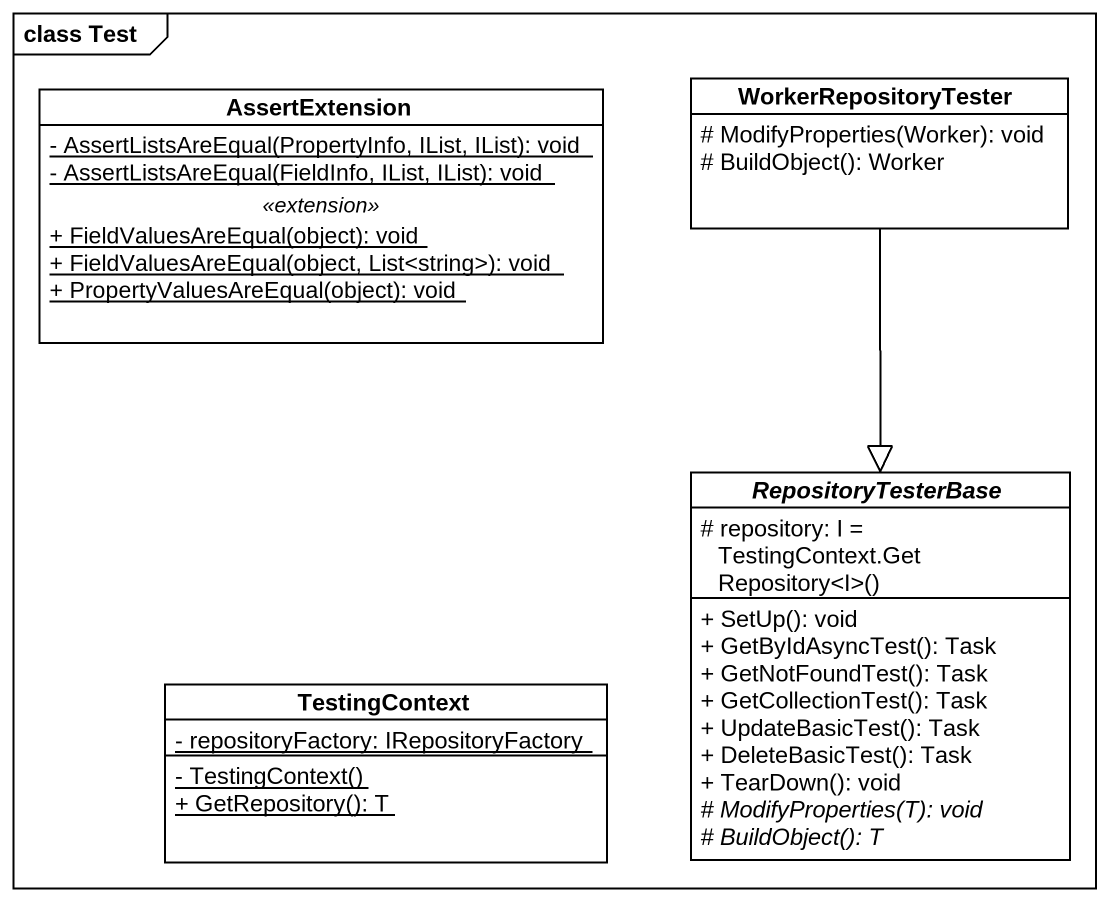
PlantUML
@startuml
mainframe class Test
hide circle
hide empty members
skinparam classAttributeIconSize 0
class AssertExtension {
  {static} - AssertListsAreEqual(PropertyInfo, IList, IList): void
  {static} - AssertListsAreEqual(FieldInfo, IList, IList): void
  .. <<extension>> ..
  {static} + FieldValuesAreEqual(object): void
  {static} + FieldValuesAreEqual(object, List<string>): void
  {static} + PropertyValuesAreEqual(object): void
}
class WorkerRepositoryTester {
  # ModifyProperties(Worker): void
  # BuildObject(): Worker
}
abstract class RepositoryTesterBase {
  {field} # repository: I = TestingContext.GetRepository~<I>()
  + SetUp(): void
  + GetByIdAsyncTest(): Task
  + GetNotFoundTest(): Task
  + GetCollectionTest(): Task
  + UpdateBasicTest(): Task
  + DeleteBasicTest(): Task
  + TearDown(): void
  {abstract} # ModifyProperties(T): void
  {abstract} # BuildObject(): T
}
class TestingContext {
  {static} - repositoryFactory: IRepositoryFactory
  {static} - TestingContext()
  {static} + GetRepository(): T
}
WorkerRepositoryTester --|> RepositoryTesterBase
@enduml
